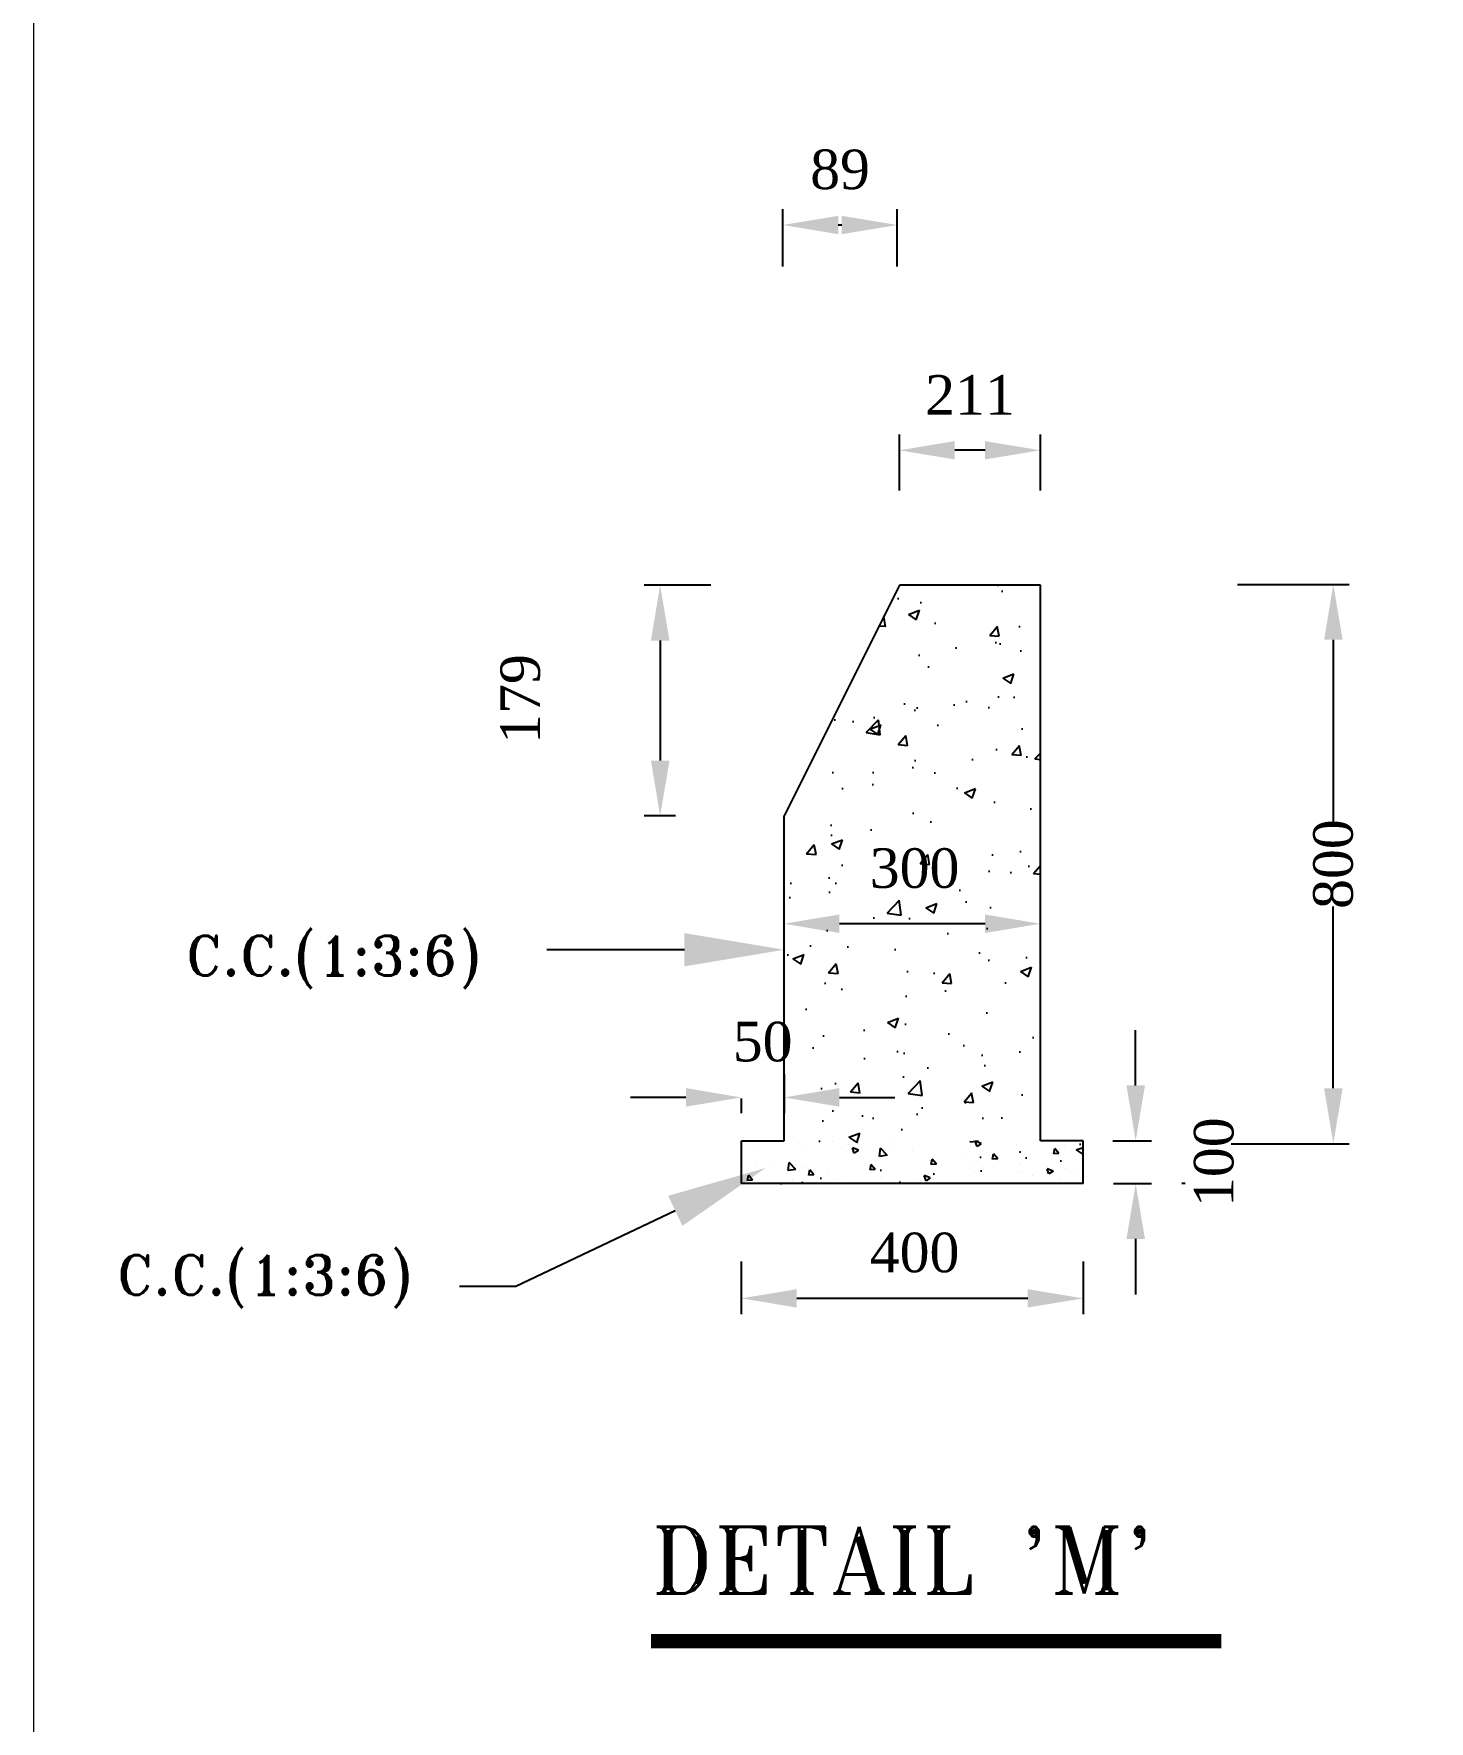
# Model space of a CAD drawing. Extents: x -545075 to 1728153, y -708141 to -305611.
# Drawn here: x 1024089 to 1032907, y -633215 to -622556 of the extents above; entities that cross this region are included whole.
import ezdxf

# ---------------------------------------------------------------- set-up
doc = ezdxf.new("R2010")
doc.units = 0
doc.header["$MEASUREMENT"] = 0
doc.layers.get('0').update_dxf_attribs({"linetype": 'CONTINUOUS'})
doc.layers.get('DEFPOINTS').update_dxf_attribs({"linetype": 'CONTINUOUS'})
doc.layers.add('LINE', color=7, linetype='CONTINUOUS')
doc.styles.add('BIG', font='ROMANT.SHX')
doc.styles.get("Standard").update_dxf_attribs({"font": 'times.ttf', "height": 250})
doc.dimstyles.new('3', dxfattribs={"dimtxt": 225, "dimasz": 350, "dimexe": 100, "dimexo": 25, "dimgap": 9, "dimtad": 0, "dimdec": 0, "dimzin": 0, "dimdsep": 46, "dimtxsty": 'Standard', "dimcen": 0, "dimclrt": 256, "dimadec": 0, "dimazin": 0, "dimtfac": 1, "dimtdec": 0, "dimtofl": 0, "dimtmove": 2, "dimatfit": 3, "dimfxl": 1, "dimtolj": 1, "dimtzin": 0, "dimarcsym": 0})

# ---------------------------------------------------------------- blocks, each defined once
blk = doc.blocks.new('*D53')
at = {"layer": 'DEFPOINTS', "color": 0, "lineweight": -2}
for p in [(1028560, -630286), (1030720, -630286), (1028560, -630544)]:
    blk.add_point(p, dxfattribs=at)
at = {"layer": 'LINE', "color": 0, "lineweight": -2}
for p, q in [((1028560, -630311), (1028560, -630644)), ((1030720, -630311), (1030720, -630644)), ((1030370, -630544), (1028910, -630544))]:
    blk.add_line(p, q, dxfattribs=at)
for points in [[(1028910, -630486), (1028910, -630602), (1028560, -630544)], [(1030370, -630486), (1030370, -630602), (1030720, -630544)]]:
    blk.add_solid(points, dxfattribs=at)
at = {"layer": 'LINE', "insert": (1029655, -630256), "char_height": 250, "attachment_point": 5}
blk.add_mtext('\\A1;400', dxfattribs=at)
blk = doc.blocks.new('*D57')
at = {"layer": 'DEFPOINTS', "color": 0, "lineweight": -2}
for p in [(1028823, -623764), (1028823, -624052), (1029545, -624052)]:
    blk.add_point(p, dxfattribs=at)
at = {"layer": 'LINE', "color": 0, "lineweight": -2}
for p, q in [((1028823, -624027), (1028823, -623664)), ((1029545, -624027), (1029545, -623664)), ((1029195, -623764), (1029173, -623764))]:
    blk.add_line(p, q, dxfattribs=at)
for points in [[(1029173, -623706), (1029173, -623822), (1028823, -623764)], [(1029195, -623706), (1029195, -623822), (1029545, -623764)]]:
    blk.add_solid(points, dxfattribs=at)
at = {"layer": 'LINE', "insert": (1029184, -623414), "char_height": 250, "attachment_point": 5}
blk.add_mtext('\\A1;89', dxfattribs=at)
blk = doc.blocks.new('*D59')
at = {"layer": 'DEFPOINTS', "color": 0, "lineweight": -2}
for p in [(1031670, -626034), (1031631, -629567), (1032301, -629567)]:
    blk.add_point(p, dxfattribs=at)
at = {"layer": 'LINE', "color": 0, "lineweight": -2}
for p, q in [((1031695, -626034), (1032401, -626034)), ((1032301, -626384), (1032301, -627532)), ((1032301, -629217), (1032301, -628069)), ((1031656, -629567), (1032401, -629567))]:
    blk.add_line(p, q, dxfattribs=at)
for points in [[(1032243, -626384), (1032360, -626384), (1032301, -626034)], [(1032243, -629217), (1032360, -629217), (1032301, -629567)]]:
    blk.add_solid(points, dxfattribs=at)
at = {"layer": 'LINE', "insert": (1032301, -627801), "char_height": 250, "attachment_point": 5, "rotation": 90}
blk.add_mtext('\\A1;800', dxfattribs=at)
blk = doc.blocks.new('*X36')
at = {"color": 0}
for p, q in [((-6191.9, -26905.4), (-6191.9, -26905.4)), ((-6135.4, -26904.3), (-6135.4, -26904.3)), ((-6094.1, -26903.2), (-6087.1, -26900.5)), ((-6094.1, -26903.2), (-6089.1, -26906.6)), ((-6090.5, -26900.4), (-6090.2, -26900.1)), ((-6090.5, -26900.4), (-6081.6, -26901.8)), ((-6089.1, -26906.6), (-6087.1, -26900.5)), ((-6081.6, -26901.8), (-6081.8, -26900.1)), ((-5991.8, -26901.9), (-5991.8, -26901.9)), ((-5950.5, -26903.3), (-5950.5, -26903.3)), ((-5938.5, -26904.2), (-5938.5, -26904.2)), ((-5920.5, -26900.4), (-5920.5, -26900.4)), ((-5879.6, -26902.1), (-5879.6, -26902.1)), ((-6185.9, -26910.7), (-6185.9, -26910.7)), ((-6185, -26914.8), (-6180.2, -26909.1)), ((-6185, -26914.8), (-6179.1, -26915.4)), ((-6179.1, -26915.4), (-6180.2, -26909.1)), ((-6114.4, -26924.9), (-6114.4, -26924.9)), ((-6113.3, -26921.1), (-6108.5, -26915.4)), ((-6113.3, -26921.1), (-6107.3, -26921.6)), ((-6107.4, -26921.6), (-6108.5, -26915.4)), ((-6076.6, -26919.9), (-6076.6, -26919.9)), ((-6041.6, -26927.4), (-6036.8, -26921.6)), ((-6037.1, -26920.4), (-6037.1, -26920.4)), ((-6035.6, -26927.9), (-6036.8, -26921.6)), ((-6033.4, -26923.1), (-6033.4, -26923.1)), ((-6013.4, -26911.6), (-6013.4, -26911.6)), ((-5988.4, -26908.3), (-5988.4, -26908.3)), ((-5983.8, -26917), (-5976, -26908.8)), ((-5983.8, -26917), (-5974.9, -26918.3)), ((-5982.9, -26916.7), (-5982.9, -26916.7)), ((-5978.8, -26910.4), (-5978.8, -26910.4)), ((-5974.9, -26918.3), (-5976, -26908.8)), ((-5950.4, -26911.2), (-5943.4, -26908.5)), ((-5950.4, -26911.2), (-5945.4, -26914.6)), ((-5945.4, -26914.6), (-5943.4, -26908.5)), ((-5930.9, -26909.2), (-5930.9, -26909.2)), ((-5885.1, -26906.4), (-5885.1, -26906.4)), ((-5831.7, -26908.7), (-5831.7, -26908.7)), ((-6202.6, -26936.5), (-6202.6, -26936.5)), ((-6193, -26932.5), (-6193, -26932.5)), ((-6187.2, -26944), (-6187.2, -26944)), ((-6178.1, -26935.5), (-6171.1, -26932.8)), ((-6178.1, -26935.5), (-6173.1, -26938.8)), ((-6173.1, -26938.8), (-6171.1, -26932.8)), ((-6153.8, -26940.4), (-6153.8, -26940.4)), ((-6139.6, -26934.8), (-6139.6, -26934.8)), ((-6139.5, -26928.2), (-6139.5, -26928.2)), ((-6136.6, -26937.6), (-6136.6, -26937.6)), ((-6095.4, -26930.4), (-6095.4, -26930.4)), ((-6086.2, -26937), (-6086.2, -26937)), ((-6084.7, -26930.1), (-6084.7, -26930.1)), ((-6041.6, -26927.4), (-6035.6, -26927.9)), ((-6034.4, -26943.5), (-6027.4, -26940.8)), ((-6034.4, -26943.5), (-6029.4, -26946.8)), ((-6032.8, -26939.3), (-6032.8, -26939.3)), ((-6029.4, -26946.8), (-6027.4, -26940.8)), ((-5979.4, -26941.6), (-5979.4, -26941.6)), ((-5976.8, -26942.7), (-5976.8, -26942.7)), ((-5969.9, -26933.7), (-5965, -26927.9)), ((-5969.9, -26933.7), (-5963.9, -26934.2)), ((-5963.9, -26934.2), (-5965.1, -26927.9)), ((-5932.1, -26942.5), (-5932.1, -26942.5)), ((-5926.1, -26943.8), (-5926.1, -26943.8)), ((-5913.7, -26934.4), (-5913.7, -26934.4)), ((-5898.1, -26939.9), (-5893.3, -26934.2)), ((-5898.1, -26939.9), (-5892.2, -26940.5)), ((-5892.2, -26940.5), (-5893.3, -26934.2)), ((-5888.6, -26931.1), (-5888.6, -26931.1)), ((-5880.8, -26935.4), (-5880.8, -26935.4)), ((-5877.1, -26933.5), (-5869.3, -26925.4)), ((-5877.1, -26933.5), (-5868.2, -26934.9)), ((-5868.2, -26934.9), (-5869.3, -26925.4)), ((-5850.7, -26926.1), (-5850.7, -26926.1)), ((-5830.3, -26929), (-5830.3, -26929)), ((-5826.4, -26946.2), (-5821.6, -26940.5)), ((-5820.5, -26946.7), (-5821.6, -26940.5)), ((-6014.7, -26947.7), (-6014.7, -26947.7)), ((-5984.1, -26950), (-5984.1, -26950)), ((-5887, -26950.1), (-5883.7, -26948.8)), ((-5884.1, -26950.1), (-5883.7, -26948.8)), ((-5872.7, -26946.1), (-5872.7, -26946.1)), ((-5866.3, -26950), (-5866.3, -26950)), ((-5826.4, -26946.2), (-5820.4, -26946.7)), ((-5819.3, -26948.3), (-5819.3, -26948.3))]:
    blk.add_line(p, q, dxfattribs=at)
blk = doc.blocks.new('*D60')
at = {"layer": 'DEFPOINTS', "color": 0, "lineweight": -2}
for p in [(1028830, -629103), (1028560, -629256), (1028560, -629275)]:
    blk.add_point(p, dxfattribs=at)
at = {"layer": 'LINE', "color": 0, "lineweight": -2}
for p, q in [((1028830, -629128), (1028830, -629375)), ((1028210, -629275), (1027860, -629275)), ((1028560, -629281), (1028560, -629375)), ((1029180, -629275), (1029530, -629275))]:
    blk.add_line(p, q, dxfattribs=at)
for points in [[(1028210, -629216), (1028210, -629333), (1028560, -629275)], [(1029180, -629216), (1029180, -629333), (1028830, -629275)]]:
    blk.add_solid(points, dxfattribs=at)
at = {"layer": 'LINE', "insert": (1028695, -628924), "char_height": 250, "attachment_point": 5}
blk.add_mtext('\\A1;50', dxfattribs=at)
blk = doc.blocks.new('*D62')
at = {"layer": 'DEFPOINTS', "color": 0, "lineweight": -2}
for p in [(1030883, -629549), (1030887, -629819), (1031052, -629819)]:
    blk.add_point(p, dxfattribs=at)
at = {"layer": 'LINE', "color": 0, "lineweight": -2}
for p, q in [((1031052, -629199), (1031052, -628849)), ((1030908, -629549), (1031152, -629549)), ((1030912, -629819), (1031152, -629819)), ((1031052, -630169), (1031052, -630519))]:
    blk.add_line(p, q, dxfattribs=at)
for points in [[(1030994, -629199), (1031111, -629199), (1031052, -629549)], [(1030994, -630169), (1031111, -630169), (1031052, -629819)]]:
    blk.add_solid(points, dxfattribs=at)
at = {"layer": 'LINE', "insert": (1031547, -629684), "char_height": 250, "attachment_point": 5, "rotation": 90}
blk.add_mtext('\\A1;100', dxfattribs=at)
blk = doc.blocks.new('*D63')
at = {"layer": 'DEFPOINTS', "color": 0, "lineweight": -2}
for p in [(1028830, -628178), (1028830, -628565), (1030450, -628586)]:
    blk.add_point(p, dxfattribs=at)
at = {"layer": 'LINE', "color": 0, "lineweight": -2}
for p, q in [((1028830, -628540), (1028830, -628078)), ((1030450, -628561), (1030450, -628078)), ((1030100, -628178), (1029180, -628178))]:
    blk.add_line(p, q, dxfattribs=at)
for points in [[(1029180, -628119), (1029180, -628236), (1028830, -628178)], [(1030100, -628119), (1030100, -628236), (1030450, -628178)]]:
    blk.add_solid(points, dxfattribs=at)
at = {"layer": 'LINE', "insert": (1029655, -627828), "char_height": 250, "attachment_point": 5}
blk.add_mtext('\\A1;300', dxfattribs=at)
blk = doc.blocks.new('*D64')
at = {"layer": 'DEFPOINTS', "color": 0, "lineweight": -2}
for p in [(1029559, -625187), (1029559, -625467), (1030450, -625467)]:
    blk.add_point(p, dxfattribs=at)
at = {"layer": 'LINE', "color": 0, "lineweight": -2}
for p, q in [((1029559, -625442), (1029559, -625087)), ((1030450, -625442), (1030450, -625087)), ((1030100, -625187), (1029909, -625187))]:
    blk.add_line(p, q, dxfattribs=at)
for points in [[(1029909, -625129), (1029909, -625245), (1029559, -625187)], [(1030100, -625129), (1030100, -625245), (1030450, -625187)]]:
    blk.add_solid(points, dxfattribs=at)
at = {"layer": 'LINE', "insert": (1030005, -624837), "char_height": 250, "attachment_point": 5}
blk.add_mtext('\\A1;211', dxfattribs=at)
blk = doc.blocks.new('*D65')
at = {"layer": 'DEFPOINTS', "color": 0, "lineweight": -2}
for p in [(1028392, -626039), (1028047, -627497), (1028170, -627497)]:
    blk.add_point(p, dxfattribs=at)
at = {"layer": 'LINE', "color": 0, "lineweight": -2}
for p, q in [((1028367, -626039), (1027947, -626039)), ((1028047, -626389), (1028047, -627147)), ((1028145, -627497), (1027947, -627497))]:
    blk.add_line(p, q, dxfattribs=at)
for points in [[(1027989, -626389), (1028106, -626389), (1028047, -626039)], [(1027989, -627147), (1028106, -627147), (1028047, -627497)]]:
    blk.add_solid(points, dxfattribs=at)
at = {"layer": 'LINE', "insert": (1027164, -626758), "char_height": 250, "attachment_point": 5, "rotation": 90}
blk.add_mtext('\\A1;179', dxfattribs=at)

msp = doc.modelspace()

# ---------------------------------------------------------------- hatches: boundary and pattern name
at = {"layer": 'LINE'}
h = msp.add_hatch(dxfattribs=at)
h.set_pattern_fill('AR-CONC', color=256, scale=100, style=0)
h.set_pattern_definition([(50, (360902.8, -97133.35), (717.2602, -62.75213), [75, -825]), (355, (360902.8, -97133.35), (-138.75133, 752.19213), [60, -660]), (100.4514, (360962.6, -97138.6), (578.5094, 689.43954), [63.7402, -701.1421]), (46.1842, (360902.8, -96933.35), (1067.24105, -165.519), [112.5, -1237.5]), (96.6356, (360991.7, -96947.1), (934.6627, 974.1179), [95.6103, -1051.713]), (351.1842, (360902.8, -96933.4), (934.662, 974.1186), [90, -990]), (21, (361002.8, -96983.35), (596.90705, -402.6189), [75, -825]), (326, (361002.8, -96983.35), (243.31533, 725.15005), [60, -660]), (71.4514, (361052.54, -97016.9), (840.22263, 322.5305), [63.7402, -701.1421]), (37.5, (360902.8, -97133.35), (12.159855, 332.89385), [0, -652, 0, -670, 0, -662.5]), (7.5, (360902.8, -97133.35), (263.06954, 394.41171), [0, -382, 0, -637, 0, -252.5]), (327.5, (360679.8, -97133.35), (533.82244, -22.55487), [0, -250, 0, -780, 0, -1035]), (317.5, (360579.8, -97133.35), (583.18617, 100.10498), [0, -325, 0, -518, 0, -735])])
h.paths.add_polyline_path([(1030450.327, -626038.544), (1029559.327, -626038.544), (1028830.327, -627496.544), (1028830.327, -629548.544), (1028560.327, -629548.544), (1028560.327, -629818.544), (1030720.327, -629818.544), (1030720.327, -629548.544), (1030450.327, -629548.544)])
h.paths.add_polyline_path([(1028470.327, -628754.845), (1028920.327, -628754.845), (1028920.327, -629092.345), (1028470.327, -629092.345)], flags=9)
h.paths.add_polyline_path([(1029158.989, -627565.288), (1030150.655, -627565.288), (1030150.655, -628090.288), (1029158.989, -628090.288)], flags=24)

# ---------------------------------------------------------------- linework, layer by layer
at = {"color": 7, "linetype": 'ByBlock', "lineweight": 20}
msp.add_lwpolyline([(1024088.576, -654682.06), (1024088.576, -611896.246), (1084593.768, -611896.246), (1084593.768, -654682.06), (1024088.576, -654682.06)], close=True, dxfattribs=at)
at = {"layer": 'LINE'}
for p, q in [((1029559.327, -626038.544), (1028830.327, -627496.544)), ((1030450.327, -626038.544), (1029559.327, -626038.544)), ((1030450.327, -629548.544), (1030450.327, -626038.544)), ((1028830.327, -629548.544), (1028830.327, -627496.544)), ((1028560.327, -629818.544), (1028560.327, -629548.544)), ((1028560.327, -629548.544), (1028830.327, -629548.544)), ((1030720.327, -629548.544), (1030450.327, -629548.544)), ((1030720.327, -629818.544), (1030720.327, -629548.544)), ((1030720.327, -629818.544), (1028560.327, -629818.544)), ((1031365.225, -629818.544), (1031343.327, -629818.544))]:
    msp.add_line(p, q, dxfattribs=at)
at = {"layer": 'LINE', "color": 5}
for p, q in [((1028200.37, -628341.974), (1027331.557, -628341.974)), ((1028142.871, -629991.138), (1027134.345, -630469.702)), ((1027134.345, -630469.702), (1026779.364, -630469.702))]:
    msp.add_line(p, q, dxfattribs=at)
at = {"layer": 'LINE', "const_width": 90}
msp.add_lwpolyline([(1027989.757, -632709.035), (1031592.44, -632709.035)], dxfattribs=at)
at = {"layer": 'LINE', "color": 5}
for points in [[(1028200.37, -628446.974), (1028200.37, -628236.974), (1028830.37, -628341.974)], [(1028187.885, -630086), (1028097.858, -629896.276), (1028712.043, -629721.057)]]:
    msp.add_solid(points, dxfattribs=at)

# ---------------------------------------------------------------- block references
at = {"layer": 'LINE', "xscale": -5.399999999906868, "yscale": 5.399999999906868, "zscale": 5.399999999999999}
msp.add_blockref('*X36', (997168.389, -484288.142), dxfattribs=at)

# ---------------------------------------------------------------- texts
at = {"layer": 'LINE', "style": 'BIG'}
for s, height, p in [('C.C.(1:3:6)', 250, (1025050.453, -628503.973)), ('C.C.(1:3:6)', 250, (1024615.942, -630521.231)), ("DETAIL 'M'", 420, (1027989.757, -632407.827))]:
    msp.add_text(s, height=height, dxfattribs=at).set_placement(p)

# ---------------------------------------------------------------- dimensions: what is measured, and where the dimension line sits
at = {"layer": 'LINE'}
for base, p1, p2, text, picture, middle in [((1028823.415, -623764.15), (1029544.555, -624052.056), (1028823.415, -624052.056), '89', '*D57', (1029183.985, -623414.15)), ((1029559.327, -625186.953), (1030450.327, -625466.645), (1029559.327, -625466.645), '211', '*D64', (1030004.827, -624836.953))]:
    dim = msp.add_linear_dim(base=base, p1=p1, p2=p2, text=text, dimstyle='3', override={"dimtxt": 350}, dxfattribs=at)
    dim.commit()
    dim.dimension.update_dxf_attribs({"geometry": picture, "text_midpoint": middle})
for base, p1, p2, text, picture, middle in [((1032301.303, -629567.033), (1031670.225, -626034.09), (1031630.782, -629567.033), '800', '*D59', (1032301.303, -627800.561)), ((1031052.401, -629818.544), (1030883.476, -629548.544), (1030886.605, -629818.544), '100', '*D62', (1031547.39, -629683.544))]:
    dim = msp.add_linear_dim(base=base, p1=p1, p2=p2, angle=270, text=text, dimstyle='3', override={"dimtxt": 350}, dxfattribs=at)
    dim.commit()
    dim.dimension.update_dxf_attribs({"geometry": picture, "text_midpoint": middle})
dim = msp.add_linear_dim(base=(1028047.37, -627496.544), p1=(1028391.957, -626038.544), p2=(1028169.64, -627496.544), angle=270, text='179', dimstyle='3', override={"dimtxt": 350}, dxfattribs=at)
dim.commit()
dim.dimension.update_dxf_attribs({"geometry": '*D65', "text_midpoint": (1027164.365, -626757.535), "dimtype": 160})
for base, p1, p2, text, picture, middle in [((1028830.327, -628177.512), (1030450.327, -628586.294), (1028830.327, -628564.78), '300', '*D63', (1029654.822, -627827.788)), ((1028560.327, -630544.143), (1030720.327, -630285.965), (1028560.327, -630285.965), '400', '*D53', (1029654.822, -630255.833))]:
    dim = msp.add_linear_dim(base=base, p1=p1, p2=p2, text=text, dimstyle='3', override={"dimtxt": 350}, dxfattribs=at)
    dim.commit()
    dim.dimension.update_dxf_attribs({"geometry": picture, "text_midpoint": middle, "dimtype": 160})
dim = msp.add_linear_dim(base=(1028560.327, -629274.768), p1=(1028830.327, -629102.65), p2=(1028560.327, -629256.206), text='50', dimstyle='3', dxfattribs=at)
dim.commit()
dim.dimension.update_dxf_attribs({"geometry": '*D60', "text_midpoint": (1028695.327, -628923.595), "dimtype": 160})

doc.saveas('drawing.dxf')
